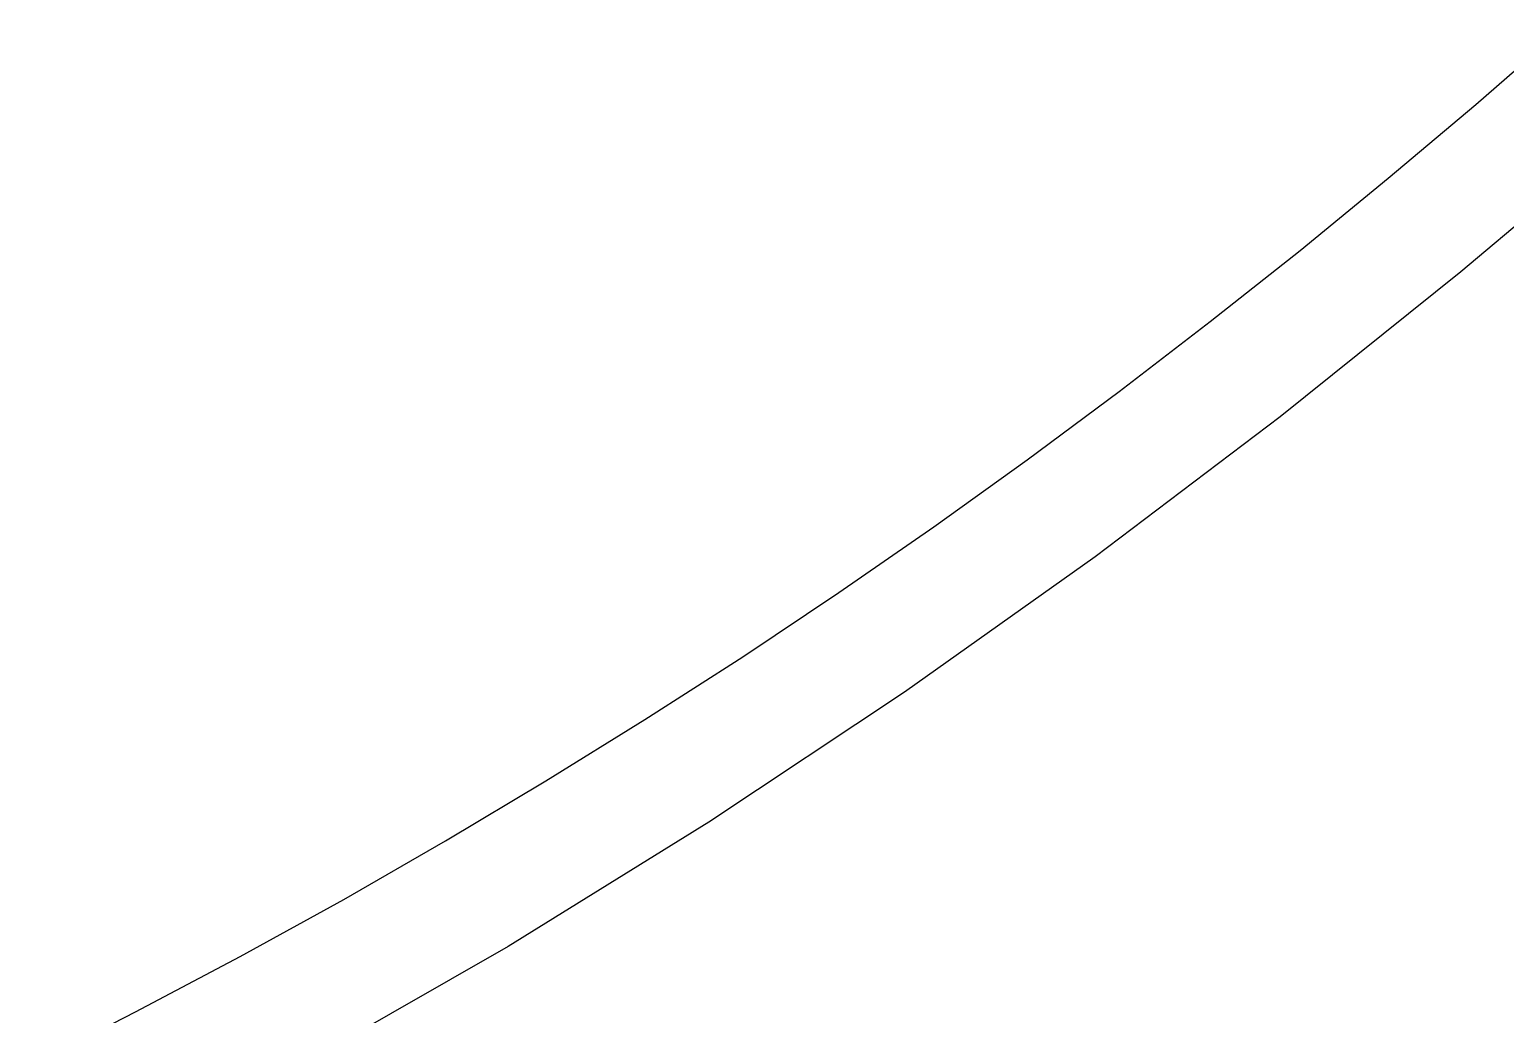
# Model space of a CAD drawing. Header units: metres. Extents: x -185 to 1201, y -340 to 309.
# Drawn here: x 899.228 to 901.807, y 54.34 to 56.061 of the extents above; entities that cross this region are included whole.
import ezdxf

# ---------------------------------------------------------------- set-up
doc = ezdxf.new("R2010")
doc.units = ezdxf.units.M

msp = doc.modelspace()

# ---------------------------------------------------------------- linework, layer by layer
for p, q in [((901.755, 55.9298), (901.905, 56.0607)), ((901.602, 55.8011), (901.755, 55.9298)), ((902.037, 55.8978), (901.729, 55.6372)), ((901.448, 55.6746), (901.602, 55.8011)), ((901.291, 55.5504), (901.448, 55.6746)), ((901.729, 55.6372), (901.413, 55.3841)), ((901.132, 55.4286), (901.291, 55.5504)), ((900.971, 55.3091), (901.132, 55.4286)), ((901.413, 55.3841), (901.09, 55.1393)), ((900.808, 55.192), (900.971, 55.3091)), ((900.642, 55.0773), (900.808, 55.192)), ((901.09, 55.1393), (900.757, 54.9031)), ((900.474, 54.9651), (900.642, 55.0773)), ((900.303, 54.8553), (900.474, 54.9651)), ((900.757, 54.9031), (900.415, 54.6761)), ((900.13, 54.748), (900.303, 54.8553)), ((899.955, 54.6433), (900.13, 54.748)), ((900.415, 54.6761), (900.064, 54.4589)), ((899.777, 54.541), (899.955, 54.6433)), ((899.596, 54.4414), (899.777, 54.541)), ((899.413, 54.3444), (899.596, 54.4414)), ((900.064, 54.4589), (899.702, 54.2519)), ((899.228, 54.25), (899.413, 54.3444))]:
    msp.add_line(p, q)

doc.saveas('drawing.dxf')
